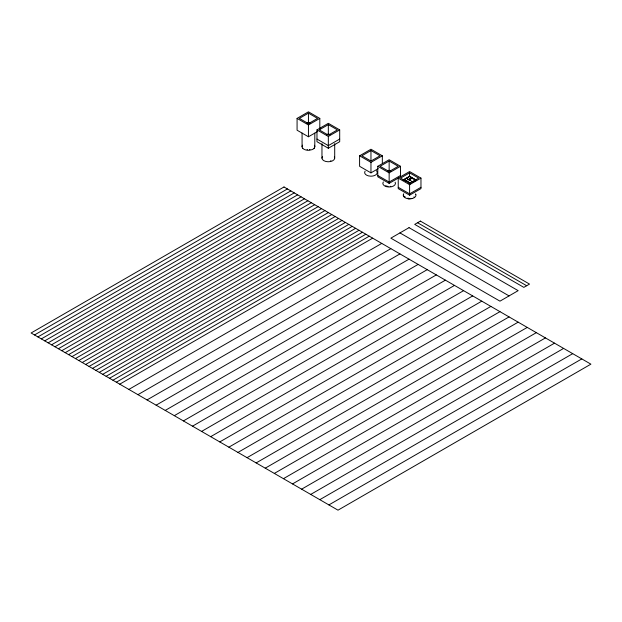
<?xml version="1.0" encoding="UTF-8"?>
<svg xmlns="http://www.w3.org/2000/svg" width="622" height="622" viewBox="0 0 622 622"><rect width="100%" height="100%" fill="white"/><g stroke="black" fill="none" stroke-linecap="round" stroke-linejoin="round"><path stroke-width="0.93" d="M314.81 133.116L314.802 146.839A5.987 3.452 0 0 1 314.74 147.15A6.57 3.794 0 0 1 314.678 147.36L314.639 147.461A6.5 3.755 0 0 1 313.807 148.604L313.636 148.744A7.184 4.144 0 0 1 313.332 148.969L313.091 149.132A6.375 3.678 0 0 1 312.524 149.435A6.492 3.748 0 0 1 312.05 149.645L309.266 150.26A6.663 3.849 0 0 1 308.769 150.283A6.772 3.911 0 0 1 308.279 150.291A6.228 3.592 0 0 1 307.299 150.229A5.979 3.452 0 0 1 306.817 150.166L306.662 150.143A6.375 3.678 0 0 1 302.743 148.261M409.844 179.361L409.097 179.284M403.445 194.336L403.406 194.422A6.982 4.027 0 0 0 403.328 194.702A5.823 3.359 0 0 0 403.297 194.888L403.281 195.362A6.002 3.46 0 0 0 403.351 195.736A6.399 3.693 0 0 0 403.484 196.101M403.732 193.807L403.678 193.893A6.298 3.631 0 0 0 403.499 194.352M302.58 145.175L302.517 145.26A6.554 3.786 0 0 0 302.308 145.618L302.269 145.711A6.189 3.569 0 0 0 302.098 146.279A5.808 3.351 0 0 0 302.074 146.567A6.375 3.678 0 0 0 302.129 147.134A6.36 3.67 0 0 0 302.681 148.176L302.743 148.261M317.375 131.615L308.442 136.77L297.075 130.208L297.075 118.398L308.442 111.828L319.809 118.398L319.809 129.329M308.442 113.142L299.353 118.398L308.442 123.646L317.539 118.398L308.442 113.142L308.442 122.332L310.075 123.273M306.918 123.21L308.442 122.332M297.075 118.398L308.442 124.96L319.809 118.398M316.971 129.881L328.33 123.319L339.698 129.881L339.698 141.692L328.33 148.254L316.971 141.692L316.971 129.881L328.33 136.443L328.33 148.254M328.33 124.625L319.242 129.881L328.33 135.13L337.427 129.881L328.33 124.625L328.33 133.816L326.682 134.772M328.33 136.443L339.698 129.881M339.698 139.064L328.33 145.626L316.971 139.064M34.513 334.955L287.411 188.94M37.919 336.922L290.824 190.907M41.332 338.889L294.237 192.874M378.262 168.64L370.961 172.862L359.594 166.299L359.594 155.803L370.961 149.233L382.328 155.803L382.328 163.438M370.961 150.547L361.864 155.803L370.961 161.051L380.058 155.795L370.961 150.547L370.961 160.787M44.737 340.856L297.643 194.849M48.151 342.831L301.056 196.816M51.556 344.798L304.461 198.783M359.594 155.803L370.961 162.365L382.328 155.803M54.969 346.765L307.874 200.75M58.382 348.732L311.288 202.718M409.603 195.176L409.603 184.672L398.236 178.11L398.236 188.614L409.603 195.176L420.97 188.614L420.97 178.11L409.603 171.548L389.147 183.358L377.779 176.796L377.779 166.299L389.147 159.737L400.514 166.299L400.514 176.796M389.147 161.051L380.05 166.299L389.147 171.548L398.236 166.299L389.147 161.051L389.147 170.234L387.49 171.19M61.788 350.699L314.693 204.692M65.201 352.674L318.106 206.66M68.607 354.641L321.512 208.627M377.779 166.299L389.147 172.862L400.514 166.299M72.02 356.608L324.925 210.594M75.433 358.575L328.33 212.561M78.838 360.542L331.744 214.536M400.514 175.49L389.147 182.052L377.779 175.49M409.603 172.862L400.514 178.11L409.603 183.358L418.699 178.11L409.603 172.862L409.603 176.539M82.252 362.517L335.157 216.503M85.657 364.484L338.562 218.47M410.699 178.918L410.442 178.506M89.07 366.451L341.976 220.437M409.603 184.672L420.97 178.11M92.476 368.418L345.381 222.412M95.889 370.393L348.794 224.379M99.302 372.36L352.2 226.346M420.97 187.3L409.603 193.862L398.236 187.3M102.708 374.327L355.613 228.313M106.121 376.294L359.026 230.28M109.526 378.262L362.432 232.255M112.94 380.236L365.845 234.222M116.345 382.203L369.25 236.189M119.758 384.171L372.664 238.156M128.855 389.419L381.76 243.404M137.944 394.667L390.849 248.66M147.041 399.923L399.946 253.908M156.13 405.171L409.035 259.156M165.227 410.419L418.132 264.404M174.315 415.667L427.221 269.66M183.412 420.923L436.317 274.908M192.501 426.171L445.406 280.157M201.598 431.419L454.503 285.405M210.687 436.667L463.592 290.653M219.784 441.923L472.689 295.909M228.88 447.171L481.778 301.157M237.969 452.419L490.875 306.405M247.066 457.668L499.971 311.653M256.155 462.916L509.06 316.909M265.252 468.172L518.157 322.157M274.341 473.42L527.246 327.405M283.438 478.668L536.343 332.653M292.527 483.916L545.432 337.909M301.623 489.172L554.529 343.157M310.712 494.42L563.618 348.406M319.809 499.668L572.714 353.654M328.906 504.916L581.803 358.902M409.019 179.229L409.556 179.494M410.131 178.592L411.43 178.545M405.676 181.336L406.531 181.461M414.112 180.885L414.633 180.924M414.571 180.621L415.504 180.8M409.051 183.809L410.349 183.762M410.543 179.113L409.68 178.887L410.551 179.066M412.541 198.41L412.938 198.278A6.469 3.732 0 0 0 413.879 197.874A6.298 3.631 0 0 0 414.221 197.672A6.352 3.662 0 0 0 415.029 197.057A6.617 3.818 0 0 0 415.302 196.762A6.026 3.475 0 0 0 415.543 196.443A7.075 4.09 0 0 0 415.636 196.28L415.683 196.194A5.722 3.304 0 0 0 415.799 195.93L415.823 195.844A6.329 3.654 0 0 0 415.931 195.308A5.901 3.405 0 0 0 415.931 195.036A7.029 4.059 0 0 0 415.908 194.857A6.127 3.538 0 0 0 415.791 194.414L415.791 194.414M411.826 198.597L411.974 198.566A6.329 3.654 0 0 0 412.549 198.402M309.943 149.583L309.81 149.607A5.761 3.328 0 0 1 309.406 149.661M409.439 198.83L409.276 198.822A6.15 3.553 0 0 1 408.786 198.799A6.873 3.965 0 0 1 408.467 198.768A5.932 3.421 0 0 1 407.993 198.706M307.478 149.661L307.074 149.607M410.302 177.114L413.296 178.848M414.283 179.416L415.776 180.279M410.209 177.161L413.202 178.895M414.182 179.455L415.683 180.326M414.392 181.383L413.692 181.313M407.317 178.841L410.31 180.574M411.29 181.142L412.79 182.005M407.216 178.887L410.217 180.613M411.196 181.181L412.697 182.052M328.33 133.816L329.987 134.772M389.147 170.234L390.795 171.19M405.311 180.077L408.304 181.803M409.222 182.332L410.722 183.202M405.217 180.123L408.211 181.849M409.128 182.378L410.629 183.241M405.917 181.204L406.438 181.507M417.564 222.738L526.678 285.731M399.946 232.908L509.06 295.909M410.948 178.172L411.523 178.506M410.489 178.436L411.064 178.771M414.532 181.36L413.824 181.313M409.867 183.389L410.442 183.723M415.543 193.901L415.589 193.986A6.352 3.662 0 0 1 415.776 194.313M314.81 146.629L314.771 146.201A6.375 3.678 0 0 0 314.374 145.268M389.147 172.862L389.147 183.358M370.961 162.365L370.961 172.862M334.706 143.635L334.706 158.112M321.963 143.674L321.963 158.151M308.442 124.96L308.442 136.77M302.074 133.061L302.074 146.668M334.356 156.899A6.368 3.678 0 0 1 328.113 161.774A6.368 3.678 0 0 1 322.468 156.658M330.935 160.803A5.365 3.094 0 0 1 330.469 160.942M395.133 182.176A6.329 3.654 0 0 1 388.898 187.012A6.329 3.654 0 0 1 383.339 181.912M390.772 186.312A5.365 3.094 0 0 1 390.243 186.39M388.042 186.39A5.365 3.094 0 0 1 385.71 185.737M411.842 198.589A6.298 3.631 0 0 1 411.072 198.729L410.901 198.752A6.982 4.027 0 0 1 410.582 198.783A5.823 3.359 0 0 1 410.092 198.815M410.077 198.815A6.352 3.662 0 0 1 403.46 196.093M414.042 196.91A5.497 3.172 0 0 1 413.902 197.026M408.359 198.185A5.411 3.126 0 0 1 407.838 198.099M405.147 196.925A5.411 3.126 0 0 1 404.533 196.249M365.122 171.143A6.321 3.654 0 0 0 368.543 175.909L370.961 176.189A6.321 3.654 0 0 0 377.282 172.535L376.808 171.136A6.321 3.654 0 0 0 376.442 170.708M314.437 147.865A6.609 3.818 0 0 1 314.079 148.324M409.844 178.856L410.411 179.082L409.844 178.856M284.005 186.973L31.1 332.988L337.995 510.172L590.9 364.158L284.005 186.973M409.603 176.306L403.196 180.007L409.603 176.337L416.009 180.007L409.603 176.337M409.035 227.66L390.849 238.156L499.971 301.157L518.157 290.653L409.035 227.66M420.402 221.098L414.718 224.379L523.841 287.372L529.524 284.091L420.402 221.098"/></g></svg>
